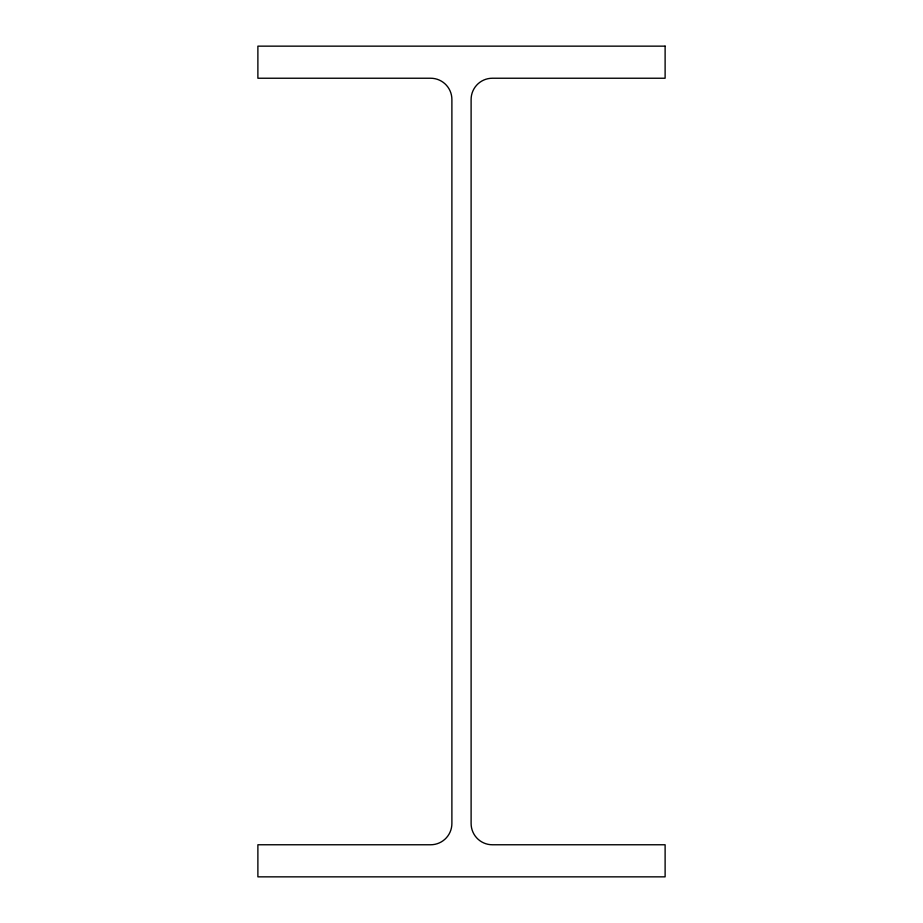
<?xml version="1.0" encoding="UTF-8"?>
<svg xmlns="http://www.w3.org/2000/svg" width="923" height="923" viewBox="0 0 923 923"><rect width="100%" height="100%" fill="white"/><g stroke="black" fill="none" stroke-linecap="round" stroke-linejoin="round"><path stroke-width="1.38" d="M665.114 46.15L257.886 46.15L257.886 78.236L430.637 78.236A21.252 21.252 0 0 1 451.889 99.488L451.889 823.512A21.252 21.252 0 0 1 430.637 844.764L257.886 844.764L257.886 876.85L665.114 876.85L665.114 844.764L492.363 844.764A21.252 21.252 0 0 1 471.111 823.512L471.111 99.488A21.252 21.252 0 0 1 492.363 78.236L665.114 78.236L665.114 46.15"/></g></svg>
